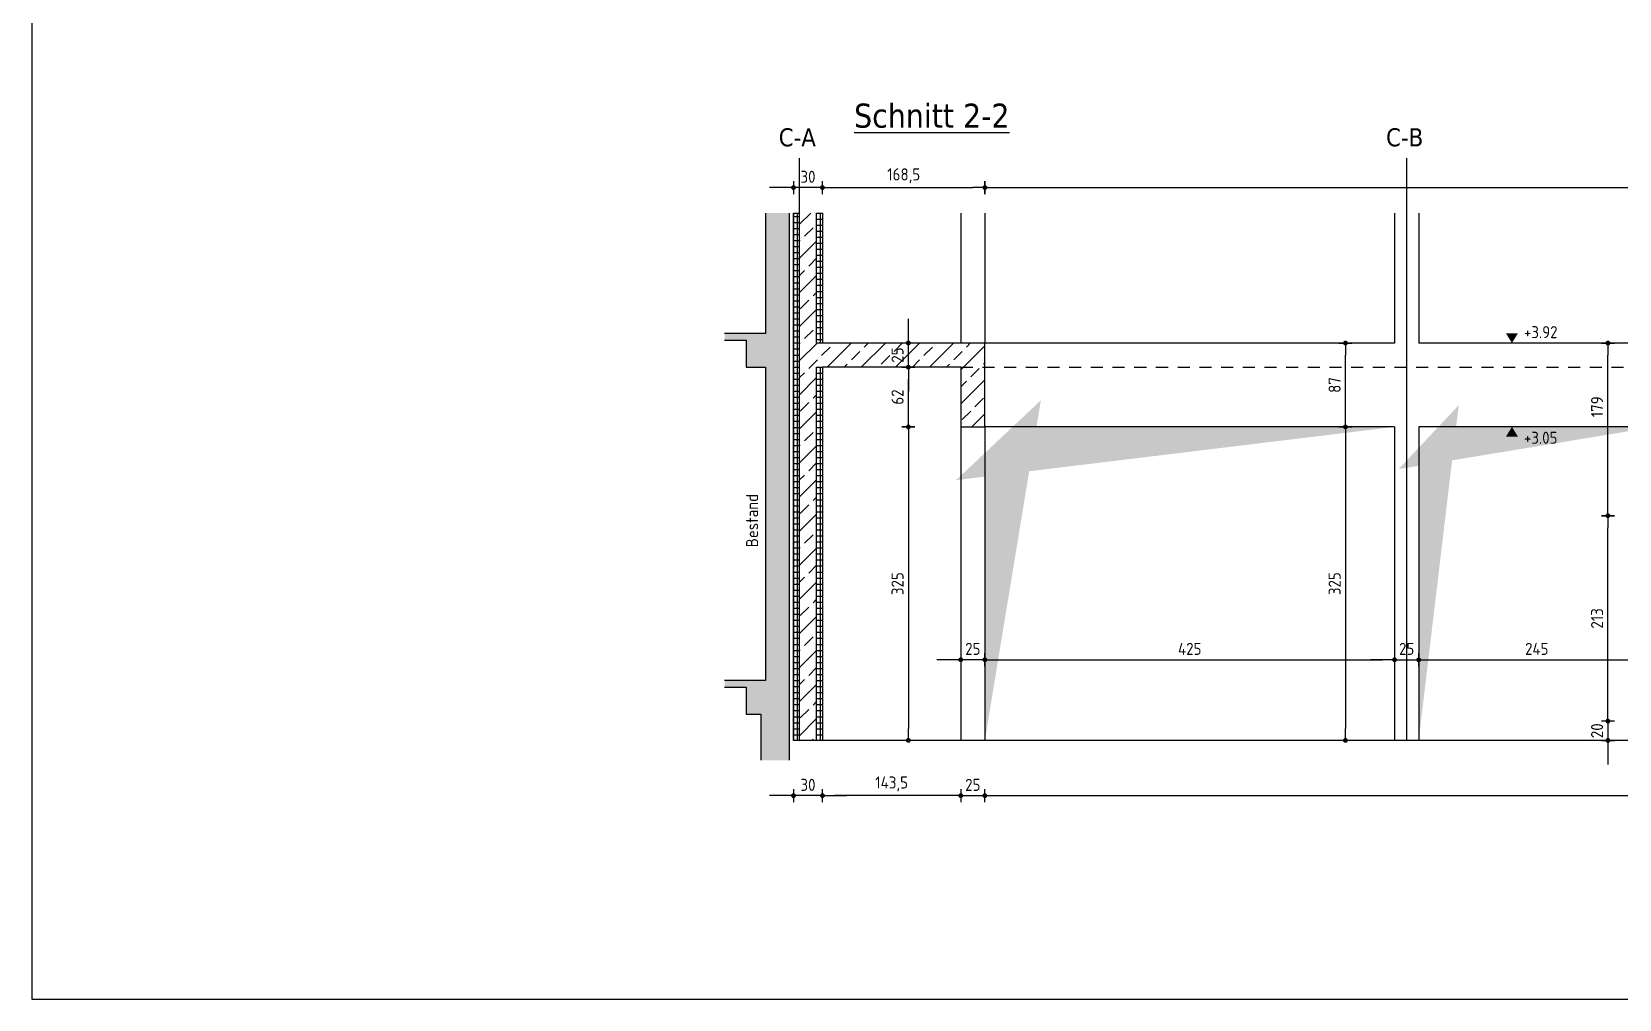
# Model space of a CAD drawing. Extents: x 399 to 532, y -4 to 185.
# Drawn here: x 415.63 to 432.1, y 143.67 to 153.7 of the extents above; entities that cross this region are included whole.
import ezdxf

# ---------------------------------------------------------------- set-up
doc = ezdxf.new("R2010")
doc.units = 0
doc.header["$LTSCALE"] = 0.5
doc.header["$MEASUREMENT"] = 0
doc.header["$PDMODE"] = 2
doc.linetypes.add('AUSGEZOGEN', pattern=[1000.01, 1000, 0.01])
doc.linetypes.add('HIDDEN', pattern=[0.375, 0.25, -0.125])
doc.layers.get('Defpoints').update_dxf_attribs({"linetype": 'CONTINUOUS'})
for name, color, linetype in [('ACHSEN', 7, 'CONTINUOUS'), ('BESTAND', 7, 'CONTINUOUS'), ('BETON', 7, 'CONTINUOUS'), ('Decke', 7, 'CONTINUOUS'), ('Fertigteil', 7, 'CONTINUOUS'), ('koten', 7, 'CONTINUOUS'), ('MASSE', 7, 'CONTINUOUS'), ('RAHMEN', 7, 'CONTINUOUS'), ('SCHATTEN', 253, 'CONTINUOUS'), ('TEXT', 7, 'CONTINUOUS'), ('VERDECKT', 7, 'CONTINUOUS')]:
    doc.layers.add(name, color=color, linetype=linetype)
doc.layers.add('ANSICHTSFENSTER', color=7, linetype='CONTINUOUS', plot=False)
doc.styles.add('HELV', font='tahoma.ttf')
doc.styles.add('TXT', font='isocp.shx')
doc.dimstyles.new('DOT_I', dxfattribs={"dimscale": 0.5, "dimtxt": 0.25, "dimasz": 0.25, "dimexe": 0.1, "dimexo": 0.3, "dimgap": 0.1, "dimtad": 1, "dimdec": 3, "dimzin": 3, "dimtxsty": 'TXT', "dimblk": 'DOT', "dimblk1": 'DOT', "dimblk2": 'DOT', "dimsah": 1, "dimcen": 0.1, "dimse1": 1, "dimse2": 1, "dimazin": 0, "dimtfac": 1, "dimtdec": 4, "dimtix": 1, "dimtmove": 2, "dimatfit": 3, "dimldrblk": 'DOT', "dimfxl": 0.7, "dimfxlon": 1, "dimtvp": 1, "dimtolj": 1, "dimtzin": 0, "dimarcsym": 0})

# ---------------------------------------------------------------- blocks, each defined once
blk = doc.blocks.new('okrd_u')
at = {"layer": 'koten', "color": 7, "linetype": 'Continuous'}
blk.add_solid([(-0.125, -0.202), (0.125, -0.202), (0, 0)], dxfattribs=at)
at = {"layer": 'koten', "style": 'TXT'}
blk.add_attdef('OKRD', (0.25, -0.35), '', height=0.25, dxfattribs=at)
blk = doc.blocks.new('DOT')
at = {"layer": 'MASSE', "color": 7, "linetype": 'Continuous'}
for p, q in [((0, 0), (-1, 0)), ((0, 0.54), (0, -0.54))]:
    blk.add_line(p, q, dxfattribs=at)
at = {"layer": 'MASSE', "color": 7, "linetype": 'Continuous', "const_width": 0.2}
blk.add_lwpolyline([(-0.1, 0, 1), (0.1, 0, 1)], format="xyb", close=True, dxfattribs=at)
blk = doc.blocks.new('*D334')
at = {"layer": 'Defpoints', "color": 0, "linetype": 'AUSGEZOGEN', "transparency": 16777216}
for p in [(423.531, 145.784), (423.531, 145.784), (423.831, 145.784)]:
    blk.add_point(p, dxfattribs=at)
at = {"layer": 'MASSE', "color": 0, "linetype": 'AUSGEZOGEN', "lineweight": -2, "transparency": 16777216}
for p, q in [((423.406, 145.784), (423.281, 145.784)), ((423.831, 145.784), (423.531, 145.784)), ((423.956, 145.784), (424.081, 145.784))]:
    blk.add_line(p, q, dxfattribs=at)
at = {"layer": 'MASSE', "color": 0, "linetype": 'AUSGEZOGEN', "lineweight": -2, "transparency": 16777216, "xscale": 0.125, "yscale": 0.125, "zscale": 0.125}
blk.add_blockref('DOT', (423.531, 145.784), dxfattribs=at)
at = {"layer": 'MASSE', "color": 0, "linetype": 'AUSGEZOGEN', "lineweight": -2, "transparency": 16777216, "xscale": 0.125, "yscale": 0.125, "zscale": 0.125, "rotation": 180}
blk.add_blockref('DOT', (423.831, 145.784), dxfattribs=at)
at = {"layer": 'MASSE', "color": 0, "linetype": 'AUSGEZOGEN', "transparency": 16777216, "insert": (423.681, 145.896), "char_height": 0.125, "attachment_point": 5, "style": 'TXT'}
blk.add_mtext('\\A1;30', dxfattribs=at)
blk = doc.blocks.new('*D335')
at = {"layer": 'Defpoints', "color": 0, "linetype": 'AUSGEZOGEN', "transparency": 16777216}
for p in [(423.831, 145.784), (423.831, 145.784), (425.266, 145.784)]:
    blk.add_point(p, dxfattribs=at)
at = {"layer": 'MASSE', "color": 0, "linetype": 'AUSGEZOGEN', "lineweight": -2, "transparency": 16777216}
blk.add_line((425.141, 145.784), (423.956, 145.784), dxfattribs=at)
at = {"layer": 'MASSE', "color": 0, "linetype": 'AUSGEZOGEN', "lineweight": -2, "transparency": 16777216, "xscale": 0.125, "yscale": 0.125, "zscale": 0.125, "rotation": 180}
blk.add_blockref('DOT', (423.831, 145.784), dxfattribs=at)
at = {"layer": 'MASSE', "color": 0, "linetype": 'AUSGEZOGEN', "lineweight": -2, "transparency": 16777216, "xscale": 0.125, "yscale": 0.125, "zscale": 0.125}
blk.add_blockref('DOT', (425.266, 145.784), dxfattribs=at)
at = {"layer": 'MASSE', "color": 0, "linetype": 'AUSGEZOGEN', "transparency": 16777216, "insert": (424.549, 145.906), "char_height": 0.125, "attachment_point": 5, "style": 'TXT'}
blk.add_mtext('\\A1;143,5', dxfattribs=at)
blk = doc.blocks.new('*D336')
at = {"layer": 'Defpoints', "color": 0, "linetype": 'AUSGEZOGEN', "transparency": 16777216}
for p in [(425.266, 145.784), (425.516, 145.784), (425.516, 145.784)]:
    blk.add_point(p, dxfattribs=at)
at = {"layer": 'MASSE', "color": 0, "linetype": 'AUSGEZOGEN', "lineweight": -2, "transparency": 16777216}
for p, q in [((425.141, 145.784), (425.016, 145.784)), ((425.266, 145.784), (425.516, 145.784)), ((425.641, 145.784), (425.766, 145.784))]:
    blk.add_line(p, q, dxfattribs=at)
at = {"layer": 'MASSE', "color": 0, "linetype": 'AUSGEZOGEN', "lineweight": -2, "transparency": 16777216, "xscale": 0.125, "yscale": 0.125, "zscale": 0.125}
blk.add_blockref('DOT', (425.266, 145.784), dxfattribs=at)
at = {"layer": 'MASSE', "color": 0, "linetype": 'AUSGEZOGEN', "lineweight": -2, "transparency": 16777216, "xscale": 0.125, "yscale": 0.125, "zscale": 0.125, "rotation": 180}
blk.add_blockref('DOT', (425.516, 145.784), dxfattribs=at)
at = {"layer": 'MASSE', "color": 0, "linetype": 'AUSGEZOGEN', "transparency": 16777216, "insert": (425.391, 145.896), "char_height": 0.125, "attachment_point": 5, "style": 'TXT'}
blk.add_mtext('\\A1;25', dxfattribs=at)
blk = doc.blocks.new('*D337')
at = {"layer": 'Defpoints', "color": 0, "linetype": 'AUSGEZOGEN', "transparency": 16777216}
for p in [(425.516, 145.784), (440.566, 145.784), (440.566, 145.784)]:
    blk.add_point(p, dxfattribs=at)
at = {"layer": 'MASSE', "color": 0, "linetype": 'AUSGEZOGEN', "lineweight": -2, "transparency": 16777216}
blk.add_line((425.641, 145.784), (440.441, 145.784), dxfattribs=at)
at = {"layer": 'MASSE', "color": 0, "linetype": 'AUSGEZOGEN', "lineweight": -2, "transparency": 16777216, "xscale": 0.125, "yscale": 0.125, "zscale": 0.125, "rotation": 180}
blk.add_blockref('DOT', (425.516, 145.784), dxfattribs=at)
at = {"layer": 'MASSE', "color": 0, "linetype": 'AUSGEZOGEN', "lineweight": -2, "transparency": 16777216, "xscale": 0.125, "yscale": 0.125, "zscale": 0.125}
blk.add_blockref('DOT', (440.566, 145.784), dxfattribs=at)
at = {"layer": 'MASSE', "color": 0, "linetype": 'AUSGEZOGEN', "transparency": 16777216, "insert": (433.041, 145.896), "char_height": 0.125, "attachment_point": 5, "style": 'TXT'}
blk.add_mtext('\\A1;1505', dxfattribs=at)
blk = doc.blocks.new('*D343')
at = {"layer": 'Defpoints', "color": 0, "linetype": 'AUSGEZOGEN', "transparency": 16777216}
for p in [(423.531, 152.089), (423.531, 152.089), (423.831, 152.089)]:
    blk.add_point(p, dxfattribs=at)
at = {"layer": 'MASSE', "color": 0, "linetype": 'AUSGEZOGEN', "lineweight": -2, "transparency": 16777216}
for p, q in [((423.406, 152.089), (423.281, 152.089)), ((423.831, 152.089), (423.531, 152.089)), ((423.956, 152.089), (424.081, 152.089))]:
    blk.add_line(p, q, dxfattribs=at)
at = {"layer": 'MASSE', "color": 0, "linetype": 'AUSGEZOGEN', "lineweight": -2, "transparency": 16777216, "xscale": 0.125, "yscale": 0.125, "zscale": 0.125}
blk.add_blockref('DOT', (423.531, 152.089), dxfattribs=at)
at = {"layer": 'MASSE', "color": 0, "linetype": 'AUSGEZOGEN', "lineweight": -2, "transparency": 16777216, "xscale": 0.125, "yscale": 0.125, "zscale": 0.125, "rotation": 180}
blk.add_blockref('DOT', (423.831, 152.089), dxfattribs=at)
at = {"layer": 'MASSE', "color": 0, "linetype": 'AUSGEZOGEN', "transparency": 16777216, "insert": (423.681, 152.201), "char_height": 0.125, "attachment_point": 5, "style": 'TXT'}
blk.add_mtext('\\A1;30', dxfattribs=at)
blk = doc.blocks.new('*D378')
at = {"layer": 'Defpoints', "color": 0, "linetype": 'AUSGEZOGEN', "transparency": 16777216}
for p in [(423.831, 152.089), (425.516, 152.089), (425.516, 152.089)]:
    blk.add_point(p, dxfattribs=at)
at = {"layer": 'MASSE', "color": 0, "linetype": 'AUSGEZOGEN', "lineweight": -2, "transparency": 16777216}
blk.add_line((423.956, 152.089), (425.391, 152.089), dxfattribs=at)
at = {"layer": 'MASSE', "color": 0, "linetype": 'AUSGEZOGEN', "lineweight": -2, "transparency": 16777216, "xscale": 0.125, "yscale": 0.125, "zscale": 0.125, "rotation": 180}
blk.add_blockref('DOT', (423.831, 152.089), dxfattribs=at)
at = {"layer": 'MASSE', "color": 0, "linetype": 'AUSGEZOGEN', "lineweight": -2, "transparency": 16777216, "xscale": 0.125, "yscale": 0.125, "zscale": 0.125}
blk.add_blockref('DOT', (425.516, 152.089), dxfattribs=at)
at = {"layer": 'MASSE', "color": 0, "linetype": 'AUSGEZOGEN', "transparency": 16777216, "insert": (424.674, 152.211), "char_height": 0.125, "attachment_point": 5, "style": 'TXT'}
blk.add_mtext('\\A1;168,5', dxfattribs=at)
blk = doc.blocks.new('*D379')
at = {"layer": 'Defpoints', "color": 0, "linetype": 'AUSGEZOGEN', "transparency": 16777216}
for p in [(425.516, 152.089), (440.516, 152.089), (440.516, 152.089)]:
    blk.add_point(p, dxfattribs=at)
at = {"layer": 'MASSE', "color": 0, "linetype": 'AUSGEZOGEN', "lineweight": -2, "transparency": 16777216}
blk.add_line((425.641, 152.089), (440.391, 152.089), dxfattribs=at)
at = {"layer": 'MASSE', "color": 0, "linetype": 'AUSGEZOGEN', "lineweight": -2, "transparency": 16777216, "xscale": 0.125, "yscale": 0.125, "zscale": 0.125, "rotation": 180}
blk.add_blockref('DOT', (425.516, 152.089), dxfattribs=at)
at = {"layer": 'MASSE', "color": 0, "linetype": 'AUSGEZOGEN', "lineweight": -2, "transparency": 16777216, "xscale": 0.125, "yscale": 0.125, "zscale": 0.125}
blk.add_blockref('DOT', (440.516, 152.089), dxfattribs=at)
at = {"layer": 'MASSE', "color": 0, "linetype": 'AUSGEZOGEN', "transparency": 16777216, "insert": (433.016, 152.201), "char_height": 0.125, "attachment_point": 5, "style": 'TXT'}
blk.add_mtext('\\A1;1500', dxfattribs=at)
blk = doc.blocks.new('okrd_o')
at = {"layer": 'koten', "color": 7, "linetype": 'Continuous'}
blk.add_solid([(-0.125, 0.202), (0.125, 0.202), (0, 0)], dxfattribs=at)
at = {"layer": 'koten', "style": 'TXT'}
blk.add_attdef('OKRD', (0.25, 0.1), '', height=0.25, dxfattribs=at)
blk = doc.blocks.new('*D266')
at = {"layer": 'Defpoints', "color": 0, "linetype": 'AUSGEZOGEN', "transparency": 16777216}
for p in [(424.722, 149.607), (424.722, 146.357), (424.722, 146.357)]:
    blk.add_point(p, dxfattribs=at)
at = {"layer": 'MASSE', "color": 0, "linetype": 'AUSGEZOGEN', "lineweight": -2, "transparency": 16777216}
blk.add_line((424.722, 149.482), (424.722, 146.482), dxfattribs=at)
at = {"layer": 'MASSE', "color": 0, "linetype": 'AUSGEZOGEN', "lineweight": -2, "transparency": 16777216, "xscale": 0.125, "yscale": 0.125, "zscale": 0.125}
for p, rotation in [((424.722, 149.607), 90), ((424.722, 146.357), 270)]:
    blk.add_blockref('DOT', p, dxfattribs=dict(at, rotation=rotation))
at = {"layer": 'MASSE', "color": 0, "linetype": 'AUSGEZOGEN', "transparency": 16777216, "insert": (424.61, 147.982), "char_height": 0.125, "attachment_point": 5, "rotation": 90, "style": 'TXT'}
blk.add_mtext('\\A1;325', dxfattribs=at)
blk = doc.blocks.new('*D267')
at = {"layer": 'Defpoints', "color": 0, "linetype": 'AUSGEZOGEN', "transparency": 16777216}
for p in [(424.722, 150.227), (424.722, 150.227), (424.722, 149.607)]:
    blk.add_point(p, dxfattribs=at)
at = {"layer": 'MASSE', "color": 0, "linetype": 'AUSGEZOGEN', "lineweight": -2, "transparency": 16777216}
blk.add_line((424.722, 149.732), (424.722, 150.102), dxfattribs=at)
at = {"layer": 'MASSE', "color": 0, "linetype": 'AUSGEZOGEN', "lineweight": -2, "transparency": 16777216, "xscale": 0.125, "yscale": 0.125, "zscale": 0.125}
for p, rotation in [((424.722, 150.227), 90), ((424.722, 149.607), 270)]:
    blk.add_blockref('DOT', p, dxfattribs=dict(at, rotation=rotation))
at = {"layer": 'MASSE', "color": 0, "linetype": 'AUSGEZOGEN', "transparency": 16777216, "insert": (424.61, 149.917), "char_height": 0.125, "attachment_point": 5, "rotation": 90, "style": 'TXT'}
blk.add_mtext('\\A1;62', dxfattribs=at)
blk = doc.blocks.new('*D268')
at = {"layer": 'Defpoints', "color": 0, "linetype": 'AUSGEZOGEN', "transparency": 16777216}
for p in [(424.722, 150.477), (424.722, 150.477), (424.722, 150.227)]:
    blk.add_point(p, dxfattribs=at)
at = {"layer": 'MASSE', "color": 0, "linetype": 'AUSGEZOGEN', "lineweight": -2, "transparency": 16777216}
for p, q in [((424.722, 150.602), (424.722, 150.727)), ((424.722, 150.227), (424.722, 150.477)), ((424.722, 150.102), (424.722, 149.977))]:
    blk.add_line(p, q, dxfattribs=at)
at = {"layer": 'MASSE', "color": 0, "linetype": 'AUSGEZOGEN', "lineweight": -2, "transparency": 16777216, "xscale": 0.125, "yscale": 0.125, "zscale": 0.125}
for p, rotation in [((424.722, 150.477), 270), ((424.722, 150.227), 90)]:
    blk.add_blockref('DOT', p, dxfattribs=dict(at, rotation=rotation))
at = {"layer": 'MASSE', "color": 0, "linetype": 'AUSGEZOGEN', "transparency": 16777216, "insert": (424.61, 150.352), "char_height": 0.125, "attachment_point": 5, "rotation": 90, "style": 'TXT'}
blk.add_mtext('\\A1;25', dxfattribs=at)
blk = doc.blocks.new('*D269')
at = {"layer": 'Defpoints', "color": 0, "linetype": 'AUSGEZOGEN', "transparency": 16777216}
for p in [(425.266, 147.193), (425.266, 147.193), (425.516, 147.193)]:
    blk.add_point(p, dxfattribs=at)
at = {"layer": 'MASSE', "color": 0, "linetype": 'AUSGEZOGEN', "lineweight": -2, "transparency": 16777216}
for p, q in [((425.141, 147.193), (425.016, 147.193)), ((425.516, 147.193), (425.266, 147.193)), ((425.641, 147.193), (425.766, 147.193))]:
    blk.add_line(p, q, dxfattribs=at)
at = {"layer": 'MASSE', "color": 0, "linetype": 'AUSGEZOGEN', "lineweight": -2, "transparency": 16777216, "xscale": 0.125, "yscale": 0.125, "zscale": 0.125}
blk.add_blockref('DOT', (425.266, 147.193), dxfattribs=at)
at = {"layer": 'MASSE', "color": 0, "linetype": 'AUSGEZOGEN', "lineweight": -2, "transparency": 16777216, "xscale": 0.125, "yscale": 0.125, "zscale": 0.125, "rotation": 180}
blk.add_blockref('DOT', (425.516, 147.193), dxfattribs=at)
at = {"layer": 'MASSE', "color": 0, "linetype": 'AUSGEZOGEN', "transparency": 16777216, "insert": (425.391, 147.306), "char_height": 0.125, "attachment_point": 5, "style": 'TXT'}
blk.add_mtext('\\A1;25', dxfattribs=at)
blk = doc.blocks.new('*D270')
at = {"layer": 'Defpoints', "color": 0, "linetype": 'AUSGEZOGEN', "transparency": 16777216}
for p in [(425.516, 147.193), (429.766, 147.193), (429.766, 147.193)]:
    blk.add_point(p, dxfattribs=at)
at = {"layer": 'MASSE', "color": 0, "linetype": 'AUSGEZOGEN', "lineweight": -2, "transparency": 16777216}
blk.add_line((425.641, 147.193), (429.641, 147.193), dxfattribs=at)
at = {"layer": 'MASSE', "color": 0, "linetype": 'AUSGEZOGEN', "lineweight": -2, "transparency": 16777216, "xscale": 0.125, "yscale": 0.125, "zscale": 0.125, "rotation": 180}
blk.add_blockref('DOT', (425.516, 147.193), dxfattribs=at)
at = {"layer": 'MASSE', "color": 0, "linetype": 'AUSGEZOGEN', "lineweight": -2, "transparency": 16777216, "xscale": 0.125, "yscale": 0.125, "zscale": 0.125}
blk.add_blockref('DOT', (429.766, 147.193), dxfattribs=at)
at = {"layer": 'MASSE', "color": 0, "linetype": 'AUSGEZOGEN', "transparency": 16777216, "insert": (427.641, 147.306), "char_height": 0.125, "attachment_point": 5, "style": 'TXT'}
blk.add_mtext('\\A1;425', dxfattribs=at)
blk = doc.blocks.new('*D271')
at = {"layer": 'Defpoints', "color": 0, "linetype": 'AUSGEZOGEN', "transparency": 16777216}
for p in [(429.766, 147.193), (430.016, 147.193), (430.016, 147.193)]:
    blk.add_point(p, dxfattribs=at)
at = {"layer": 'MASSE', "color": 0, "linetype": 'AUSGEZOGEN', "lineweight": -2, "transparency": 16777216}
for p, q in [((429.641, 147.193), (429.516, 147.193)), ((429.766, 147.193), (430.016, 147.193)), ((430.141, 147.193), (430.266, 147.193))]:
    blk.add_line(p, q, dxfattribs=at)
at = {"layer": 'MASSE', "color": 0, "linetype": 'AUSGEZOGEN', "lineweight": -2, "transparency": 16777216, "xscale": 0.125, "yscale": 0.125, "zscale": 0.125}
blk.add_blockref('DOT', (429.766, 147.193), dxfattribs=at)
at = {"layer": 'MASSE', "color": 0, "linetype": 'AUSGEZOGEN', "lineweight": -2, "transparency": 16777216, "xscale": 0.125, "yscale": 0.125, "zscale": 0.125, "rotation": 180}
blk.add_blockref('DOT', (430.016, 147.193), dxfattribs=at)
at = {"layer": 'MASSE', "color": 0, "linetype": 'AUSGEZOGEN', "transparency": 16777216, "insert": (429.891, 147.306), "char_height": 0.125, "attachment_point": 5, "style": 'TXT'}
blk.add_mtext('\\A1;25', dxfattribs=at)
blk = doc.blocks.new('*D272')
at = {"layer": 'Defpoints', "color": 0, "linetype": 'AUSGEZOGEN', "transparency": 16777216}
for p in [(430.016, 147.193), (432.466, 147.193), (432.466, 147.193)]:
    blk.add_point(p, dxfattribs=at)
at = {"layer": 'MASSE', "color": 0, "linetype": 'AUSGEZOGEN', "lineweight": -2, "transparency": 16777216}
blk.add_line((430.141, 147.193), (432.341, 147.193), dxfattribs=at)
at = {"layer": 'MASSE', "color": 0, "linetype": 'AUSGEZOGEN', "lineweight": -2, "transparency": 16777216, "xscale": 0.125, "yscale": 0.125, "zscale": 0.125, "rotation": 180}
blk.add_blockref('DOT', (430.016, 147.193), dxfattribs=at)
at = {"layer": 'MASSE', "color": 0, "linetype": 'AUSGEZOGEN', "lineweight": -2, "transparency": 16777216, "xscale": 0.125, "yscale": 0.125, "zscale": 0.125}
blk.add_blockref('DOT', (432.466, 147.193), dxfattribs=at)
at = {"layer": 'MASSE', "color": 0, "linetype": 'AUSGEZOGEN', "transparency": 16777216, "insert": (431.241, 147.306), "char_height": 0.125, "attachment_point": 5, "style": 'TXT'}
blk.add_mtext('\\A1;245', dxfattribs=at)
blk = doc.blocks.new('*D274')
at = {"layer": 'Defpoints', "color": 0, "linetype": 'AUSGEZOGEN', "transparency": 16777216}
for p in [(431.979, 146.557), (431.979, 146.357), (431.979, 146.357)]:
    blk.add_point(p, dxfattribs=at)
at = {"layer": 'MASSE', "color": 0, "linetype": 'AUSGEZOGEN', "lineweight": -2, "transparency": 16777216}
for p, q in [((431.979, 146.682), (431.979, 146.807)), ((431.979, 146.557), (431.979, 146.357)), ((431.979, 146.232), (431.979, 146.107))]:
    blk.add_line(p, q, dxfattribs=at)
at = {"layer": 'MASSE', "color": 0, "linetype": 'AUSGEZOGEN', "lineweight": -2, "transparency": 16777216, "xscale": 0.125, "yscale": 0.125, "zscale": 0.125}
for p, rotation in [((431.979, 146.557), 270), ((431.979, 146.357), 90)]:
    blk.add_blockref('DOT', p, dxfattribs=dict(at, rotation=rotation))
at = {"layer": 'MASSE', "color": 0, "linetype": 'AUSGEZOGEN', "transparency": 16777216, "insert": (431.866, 146.457), "char_height": 0.125, "attachment_point": 5, "rotation": 90, "style": 'TXT'}
blk.add_mtext('\\A1;20', dxfattribs=at)
blk = doc.blocks.new('*D275')
at = {"layer": 'Defpoints', "color": 0, "linetype": 'AUSGEZOGEN', "transparency": 16777216}
for p in [(431.979, 148.687), (431.979, 148.687), (431.979, 146.557)]:
    blk.add_point(p, dxfattribs=at)
at = {"layer": 'MASSE', "color": 0, "linetype": 'AUSGEZOGEN', "lineweight": -2, "transparency": 16777216}
blk.add_line((431.979, 146.682), (431.979, 148.562), dxfattribs=at)
at = {"layer": 'MASSE', "color": 0, "linetype": 'AUSGEZOGEN', "lineweight": -2, "transparency": 16777216, "xscale": 0.125, "yscale": 0.125, "zscale": 0.125}
for p, rotation in [((431.979, 148.687), 90), ((431.979, 146.557), 270)]:
    blk.add_blockref('DOT', p, dxfattribs=dict(at, rotation=rotation))
at = {"layer": 'MASSE', "color": 0, "linetype": 'AUSGEZOGEN', "transparency": 16777216, "insert": (431.866, 147.622), "char_height": 0.125, "attachment_point": 5, "rotation": 90, "style": 'TXT'}
blk.add_mtext('\\A1;213', dxfattribs=at)
blk = doc.blocks.new('*D276')
at = {"layer": 'Defpoints', "color": 0, "linetype": 'AUSGEZOGEN', "transparency": 16777216}
for p in [(431.979, 150.477), (431.979, 150.477), (431.979, 148.687)]:
    blk.add_point(p, dxfattribs=at)
at = {"layer": 'MASSE', "color": 0, "linetype": 'AUSGEZOGEN', "lineweight": -2, "transparency": 16777216}
blk.add_line((431.979, 148.812), (431.979, 150.352), dxfattribs=at)
at = {"layer": 'MASSE', "color": 0, "linetype": 'AUSGEZOGEN', "lineweight": -2, "transparency": 16777216, "xscale": 0.125, "yscale": 0.125, "zscale": 0.125}
for p, rotation in [((431.979, 150.477), 90), ((431.979, 148.687), 270)]:
    blk.add_blockref('DOT', p, dxfattribs=dict(at, rotation=rotation))
at = {"layer": 'MASSE', "color": 0, "linetype": 'AUSGEZOGEN', "transparency": 16777216, "insert": (431.866, 149.816), "char_height": 0.125, "attachment_point": 5, "rotation": 90, "style": 'TXT'}
blk.add_mtext('\\A1;179', dxfattribs=at)
blk = doc.blocks.new('*D603')
at = {"layer": 'Defpoints', "color": 0, "linetype": 'AUSGEZOGEN', "transparency": 16777216}
for p in [(429.256, 149.607), (429.256, 146.357), (429.256, 146.357)]:
    blk.add_point(p, dxfattribs=at)
at = {"layer": 'MASSE', "color": 0, "linetype": 'AUSGEZOGEN', "lineweight": -2, "transparency": 16777216}
blk.add_line((429.256, 149.482), (429.256, 146.482), dxfattribs=at)
at = {"layer": 'MASSE', "color": 0, "linetype": 'AUSGEZOGEN', "lineweight": -2, "transparency": 16777216, "xscale": 0.125, "yscale": 0.125, "zscale": 0.125}
for p, rotation in [((429.256, 149.607), 90), ((429.256, 146.357), 270)]:
    blk.add_blockref('DOT', p, dxfattribs=dict(at, rotation=rotation))
at = {"layer": 'MASSE', "color": 0, "linetype": 'AUSGEZOGEN', "transparency": 16777216, "insert": (429.144, 147.982), "char_height": 0.125, "attachment_point": 5, "rotation": 90, "style": 'TXT'}
blk.add_mtext('\\A1;325', dxfattribs=at)
blk = doc.blocks.new('*D604')
at = {"layer": 'Defpoints', "color": 0, "linetype": 'AUSGEZOGEN', "transparency": 16777216}
for p in [(429.256, 150.477), (429.256, 150.477), (429.256, 149.607)]:
    blk.add_point(p, dxfattribs=at)
at = {"layer": 'MASSE', "color": 0, "linetype": 'AUSGEZOGEN', "lineweight": -2, "transparency": 16777216}
blk.add_line((429.256, 149.732), (429.256, 150.352), dxfattribs=at)
at = {"layer": 'MASSE', "color": 0, "linetype": 'AUSGEZOGEN', "lineweight": -2, "transparency": 16777216, "xscale": 0.125, "yscale": 0.125, "zscale": 0.125}
for p, rotation in [((429.256, 150.477), 90), ((429.256, 149.607), 270)]:
    blk.add_blockref('DOT', p, dxfattribs=dict(at, rotation=rotation))
at = {"layer": 'MASSE', "color": 0, "linetype": 'AUSGEZOGEN', "transparency": 16777216, "insert": (429.144, 150.042), "char_height": 0.125, "attachment_point": 5, "rotation": 90, "style": 'TXT'}
blk.add_mtext('\\A1;87', dxfattribs=at)

msp = doc.modelspace()

# ---------------------------------------------------------------- hatches: boundary and pattern name
at = {"layer": 'MASSE', "linetype": 'AUSGEZOGEN'}
h = msp.add_hatch(dxfattribs=at)
h.set_pattern_fill('ANSI37', color=9, scale=0.5, angle=45, style=0, double=1)
h.set_pattern_definition([(90, (-400.24, 102.290266), (-0.0625, 0), []), (180, (-400.24, 102.290266), (-7e-18, -0.0625), [])])
h.paths.add_polyline_path([(423.531, 151.8247), (423.591, 151.8247), (423.591, 146.3573), (423.531, 146.3573)])
h = msp.add_hatch(dxfattribs=at)
h.set_pattern_fill('ANSI37', color=9, scale=0.5, angle=45, style=0, double=1)
h.set_pattern_definition([(90, (-400, 103.88769), (-0.0625, 0), []), (180, (-400, 103.88769), (-7e-18, -0.0625), [])])
h.paths.add_polyline_path([(423.771, 151.8247), (423.831, 151.8247), (423.831, 150.4773), (423.771, 150.4773)])
h = msp.add_hatch(dxfattribs=at)
h.set_pattern_fill('ANSI37', color=9, scale=0.5, angle=45, style=0, double=1)
h.set_pattern_definition([(90, (-400, 102.290266), (-0.0625, 0), []), (180, (-400, 102.290266), (-7e-18, -0.0625), [])])
h.paths.add_polyline_path([(423.771, 150.2273), (423.831, 150.2273), (423.831, 146.3573), (423.771, 146.3573)])
at = {"layer": 'RAHMEN', "linetype": 'AUSGEZOGEN'}
h = msp.add_hatch(dxfattribs=at)
h.set_pattern_fill('ANSI33', color=9, style=0, double=1)
h.set_pattern_definition([(45, (0, 121.6197), (-0.1767767, 0.1767767), []), (45, (0.17678, 121.6197), (-0.1767767, 0.1767767), [0.125, -0.0625])])
h.paths.add_polyline_path([(423.591, 146.3573), (423.591, 151.8247), (423.771, 151.8247), (423.771, 150.4773), (425.516, 150.4773), (425.516, 149.6073), (425.266, 149.6073), (425.266, 150.2273), (423.771, 150.2273), (423.771, 146.3573)])
at = {"layer": 'TEXT', "linetype": 'AUSGEZOGEN'}
msp.add_hatch(color=13, dxfattribs=at).paths.add_polyline_path([(423.1906, 146.1514), (423.4904, 146.1514), (423.4903, 151.8247), (423.2406, 151.8247), (423.2406, 150.5773), (422.8163, 150.5773), (422.8163, 150.5073), (423.0406, 150.5073), (423.0406, 150.2273), (423.2406, 150.2273), (423.2406, 146.9773), (422.8163, 146.9773), (422.8163, 146.9073), (423.0406, 146.9073), (423.0406, 146.6273), (423.1906, 146.6273)])

# ---------------------------------------------------------------- linework, layer by layer
at = {"layer": 'ACHSEN', "color": 140, "linetype": 'AUSGEZOGEN'}
for p, q in [((423.591, 152.3945), (423.591, 146.3573)), ((429.891, 152.3945), (429.891, 146.3573))]:
    msp.add_line(p, q, dxfattribs=at)
at = {"layer": 'ANSICHTSFENSTER', "color": 2, "linetype": 'AUSGEZOGEN'}
msp.add_lwpolyline([(415.629, 143.6732), (484.7996, 143.6732), (484.7996, 185.2232), (415.629, 185.2232)], close=True, dxfattribs=at)
at = {"layer": 'BESTAND', "color": 8, "linetype": 'AUSGEZOGEN'}
for points in [[(423.2406, 151.8247), (423.2406, 150.5773), (422.8163, 150.5773)], [(423.4904, 146.1514), (423.4903, 151.8247)], [(422.8163, 150.5073), (423.0406, 150.5073), (423.0406, 150.2273), (423.2406, 150.2273), (423.2406, 146.9773), (422.8163, 146.9773)], [(422.8163, 146.9073), (423.0406, 146.9073), (423.0406, 146.6273), (423.1906, 146.6273), (423.1906, 146.1514)]]:
    msp.add_lwpolyline(points, dxfattribs=at)
at = {"layer": 'BETON', "color": 6, "linetype": 'AUSGEZOGEN'}
for p, q in [((423.531, 151.8247), (423.531, 146.3573)), ((423.831, 151.8247), (423.831, 150.4773)), ((425.516, 150.4773), (423.831, 150.4773)), ((425.516, 149.6073), (425.516, 150.4773)), ((425.266, 150.2273), (423.831, 150.2273)), ((423.831, 150.2273), (423.831, 146.3573)), ((425.266, 150.2273), (425.266, 149.6073)), ((425.266, 149.6073), (425.516, 149.6073))]:
    msp.add_line(p, q, dxfattribs=at)
at = {"layer": 'Decke', "linetype": 'Continuous'}
for p, q in [((425.266, 151.8247), (425.266, 150.4773)), ((425.516, 151.8247), (425.516, 150.4773)), ((429.766, 151.8247), (429.766, 150.4773)), ((430.016, 151.8247), (430.016, 150.4773)), ((429.766, 150.4773), (425.516, 150.4773)), ((432.466, 150.4773), (430.016, 150.4773)), ((429.766, 149.6073), (425.516, 149.6073)), ((432.466, 149.6073), (430.016, 149.6073)), ((449.691, 146.3573), (423.531, 146.3573))]:
    msp.add_line(p, q, dxfattribs=at)
at = {"layer": 'Fertigteil', "color": 7, "linetype": 'AUSGEZOGEN'}
for points in [[(423.531, 151.8247), (423.591, 151.8247), (423.591, 146.3573), (423.531, 146.3573)], [(423.771, 151.8247), (423.831, 151.8247), (423.831, 150.4773), (423.771, 150.4773)], [(423.771, 150.2273), (423.831, 150.2273), (423.831, 146.3573), (423.771, 146.3573)]]:
    msp.add_lwpolyline(points, close=True, dxfattribs=at)
at = {"layer": 'MASSE', "color": 7, "linetype": 'AUSGEZOGEN'}
for p, q in [((425.266, 149.6073), (425.266, 146.3573)), ((425.516, 149.6073), (425.516, 146.3573)), ((429.766, 149.6073), (429.766, 146.3573)), ((430.016, 149.6073), (430.016, 146.3573))]:
    msp.add_line(p, q, dxfattribs=at)
at = {"layer": 'SCHATTEN', "color": 15, "linetype": 'AUSGEZOGEN'}
for points in [[(425.516, 146.3573, 0, 0.53, 0), (425.7801, 149.5856, 0, 0, 0), (425.5315, 149.3514, 0.5125, 0, 0), (429.766, 149.6073, 0, 0, 0)], [(430.016, 146.3573, 0, 0.3858, 0), (430.2086, 149.5958, 0, 0, 0), (430.0323, 149.4082, 0.3995, 0, 0), (432.466, 149.6073, 0, 0, 0)]]:
    msp.add_lwpolyline(points, format="xyseb", dxfattribs=at)
at = {"layer": 'VERDECKT', "color": 7, "linetype": 'HIDDEN'}
msp.add_line((425.266, 150.2273), (440.816, 150.2273), dxfattribs=at)

# ---------------------------------------------------------------- block references
at = {"layer": 'koten', "color": 7, "linetype": 'AUSGEZOGEN', "xscale": 0.5, "yscale": 0.5, "zscale": 0.5}
for name, p, values in [('okrd_o', (430.9833, 150.4773), {'OKRD': '+3.92'}), ('okrd_u', (430.9833, 149.6073), {'OKRD': '+3.05'})]:
    msp.add_blockref(name, p, dxfattribs=at).add_auto_attribs(values)

# ---------------------------------------------------------------- texts
at = {"layer": 'ACHSEN', "color": 6, "linetype": 'AUSGEZOGEN', "style": 'HELV'}
for s, p in [('C-A', (423.3774, 152.5164)), ('C-B', (429.6774, 152.5164))]:
    msp.add_text(s, height=0.1875, dxfattribs=at).set_placement(p)
at = {"layer": 'BESTAND', "color": 8, "linetype": 'AUSGEZOGEN', "style": 'TXT'}
msp.add_text('Bestand', height=0.125, rotation=90, dxfattribs=at).set_placement((423.164, 148.3588))
at = {"layer": 'TEXT', "color": 6, "linetype": 'AUSGEZOGEN', "style": 'HELV'}
msp.add_text('%%USchnitt 2-2', height=0.25, dxfattribs=at).set_placement((424.1596, 152.7097))

# ---------------------------------------------------------------- dimensions: what is measured, and where the dimension line sits
at = {"layer": 'MASSE', "color": 7, "linetype": 'AUSGEZOGEN'}
for base, p1, p2, override, picture, middle in [((423.531, 152.0888), (423.831, 152.0888), (423.531, 152.0888), {"dimdec": 0, "dimlfac": 100}, '*D343', (423.681, 152.2013)), ((425.516, 152.0888), (423.831, 152.0888), (425.516, 152.0888), {"dimdec": 1, "dimlfac": 100}, '*D378', (424.6735, 152.2106)), ((440.516, 152.0888), (425.516, 152.0888), (440.516, 152.0888), {"dimdec": 0, "dimlfac": 100}, '*D379', (433.016, 152.2013)), ((425.266, 147.1933), (425.516, 147.1933), (425.266, 147.1933), {"dimdec": 0, "dimlfac": 100}, '*D269', (425.391, 147.3058)), ((429.766, 147.1933), (425.516, 147.1933), (429.766, 147.1933), {"dimdec": 0, "dimlfac": 100}, '*D270', (427.641, 147.3058)), ((430.016, 147.1933), (429.766, 147.1933), (430.016, 147.1933), {"dimdec": 0, "dimlfac": 100}, '*D271', (429.891, 147.3058)), ((432.466, 147.1933), (430.016, 147.1933), (432.466, 147.1933), {"dimdec": 0, "dimlfac": 100}, '*D272', (431.241, 147.3058)), ((423.531, 145.7837), (423.831, 145.7837), (423.531, 145.7837), {"dimdec": 0, "dimlfac": 100}, '*D334', (423.681, 145.8962)), ((423.831, 145.7837), (425.266, 145.7837), (423.831, 145.7837), {"dimdec": 1, "dimlfac": 100}, '*D335', (424.5485, 145.9056)), ((425.516, 145.7837), (425.266, 145.7837), (425.516, 145.7837), {"dimdec": 0, "dimlfac": 100}, '*D336', (425.391, 145.8963)), ((440.566, 145.7837), (425.516, 145.7837), (440.566, 145.7837), {"dimdec": 0, "dimlfac": 100}, '*D337', (433.041, 145.8962))]:
    dim = msp.add_linear_dim(base=base, p1=p1, p2=p2, dimstyle='DOT_I', override=override, dxfattribs=at)
    dim.commit()
    dim.dimension.update_dxf_attribs({"geometry": picture, "text_midpoint": middle})
for base, p1, p2, picture, middle in [((424.7223, 150.4773), (424.7223, 150.2273), (424.7223, 150.4773), '*D268', (424.6097, 150.3523)), ((429.2563, 150.4773), (429.2563, 149.6073), (429.2563, 150.4773), '*D604', (429.1438, 150.0423)), ((424.7223, 150.2273), (424.7223, 149.6073), (424.7223, 150.2273), '*D267', (424.6097, 149.9173)), ((424.7223, 146.3573), (424.7223, 149.6073), (424.7223, 146.3573), '*D266', (424.6097, 147.9823)), ((429.2563, 146.3573), (429.2563, 149.6073), (429.2563, 146.3573), '*D603', (429.1438, 147.9823)), ((431.9785, 148.6873), (431.9785, 146.5573), (431.9785, 148.6873), '*D275', (431.866, 147.6223)), ((431.9785, 146.3573), (431.9785, 146.5573), (431.9785, 146.3573), '*D274', (431.866, 146.4573))]:
    dim = msp.add_linear_dim(base=base, p1=p1, p2=p2, angle=90, dimstyle='DOT_I', override={"dimdec": 0, "dimlfac": 100}, dxfattribs=at)
    dim.commit()
    dim.dimension.update_dxf_attribs({"geometry": picture, "text_midpoint": middle})
dim = msp.add_linear_dim(base=(431.9785, 150.4773), p1=(431.9785, 148.6873), p2=(431.9785, 150.4773), angle=90, dimstyle='DOT_I', override={"dimdec": 0, "dimlfac": 100}, dxfattribs=at)
dim.commit()
dim.dimension.update_dxf_attribs({"geometry": '*D276', "text_midpoint": (431.866, 149.8162), "dimtype": 160})

doc.saveas('drawing.dxf')
